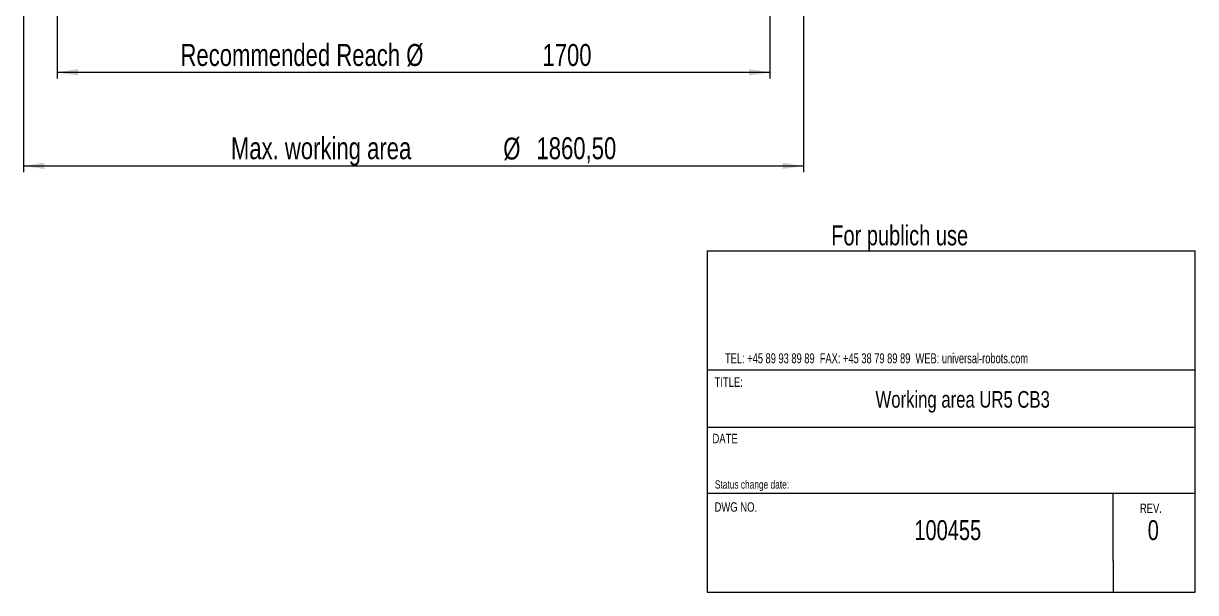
# Model space of a CAD drawing. Header units: millimetres. Extents: x 54 to 415, y 5 to 258.
# Drawn here: x 228.4 to 414.8, y 4.9 to 95.5 of the extents above; entities that cross this region are included whole.
import ezdxf

# ---------------------------------------------------------------- set-up
doc = ezdxf.new("R2010")
doc.units = ezdxf.units.MM
doc.styles.add('SLDTEXTSTYLE0', font='TXT', dxfattribs={"width": 0.75})
doc.styles.add('SLDTEXTSTYLE1', font='TXT', dxfattribs={"width": 0.695652})
doc.dimstyles.new('SLDDIMSTYLE0', dxfattribs={"dimtxt": 3.5, "dimasz": 3.302, "dimexe": 0, "dimexo": 0.0625, "dimgap": 0.875, "dimtad": 1, "dimlfac": 15, "dimrnd": 1e-09, "dimzin": 12, "dimdsep": 46, "dimtxsty": 'SLDTEXTSTYLE0', "dimsah": 1, "dimcen": 0.09, "dimadec": 0, "dimazin": 3, "dimtfac": 1, "dimtofl": 0, "dimtmove": 0, "dimatfit": 3, "dimfxl": 1, "dimfrac": 2, "dimtolj": 1, "dimtzin": 12, "dimarcsym": 0})

# ---------------------------------------------------------------- blocks, each defined once
blk = doc.blocks.new('_D')
at = {"color": 7, "linetype": 'Continuous', "lineweight": 0}
for p, q in [((233.73, 171.81), (233.73, 86.72)), ((347.06, 171.81), (347.06, 86.72)), ((233.73, 87.72), (347.06, 87.72))]:
    blk.add_line(p, q, dxfattribs=at)
for points in [[(233.73, 87.72), (237.03, 87.21), (237.03, 88.23)], [(347.06, 87.72), (343.76, 88.23), (343.76, 87.21)]]:
    blk.add_solid(points, dxfattribs=at)
at = {"color": 7, "linetype": 'Continuous', "lineweight": 0, "char_height": 3.5, "attachment_point": 1, "style": 'SLDTEXTSTYLE0'}
for s, insert in [('Recommended Reach Ø', (253.35, 92.23)), ('1700', (310.91, 92.23))]:
    blk.add_mtext(s, dxfattribs=dict(at, insert=insert))
blk = doc.blocks.new('_D_3')
at = {"color": 7, "linetype": 'Continuous', "lineweight": 0}
for p, q in [((228.38, 171.81), (228.38, 71.82)), ((352.41, 171.81), (352.41, 71.82)), ((228.38, 72.82), (352.41, 72.82))]:
    blk.add_line(p, q, dxfattribs=at)
for points in [[(228.38, 72.82), (231.68, 72.32), (231.68, 73.33)], [(352.41, 72.82), (349.11, 73.33), (349.11, 72.32)]]:
    blk.add_solid(points, dxfattribs=at)
at = {"color": 7, "linetype": 'Continuous', "lineweight": 0, "char_height": 3.5, "attachment_point": 1, "style": 'SLDTEXTSTYLE0'}
for s, insert in [('Max. working area', (261.37, 77.39)), ('%%c', (304.68, 77.34)), ('1860,50', (309.96, 77.39))]:
    blk.add_mtext(s, dxfattribs=dict(at, insert=insert))

msp = doc.modelspace()

# ---------------------------------------------------------------- linework, layer by layer
at = {"color": 7, "linetype": 'Continuous', "lineweight": 0}
for p, q in [((337.09288, 59.28647), (414.71179, 59.28647)), ((337.09288, 59.28647), (337.09288, 5.00294)), ((414.71179, 5.00294), (414.71179, 59.28647)), ((414.77088, 40.29518), (337.09288, 40.29518)), ((337.09288, 31.23855), (414.71179, 31.23855)), ((337.09288, 20.75377), (414.77264, 20.73855)), ((401.67757, 10), (401.67757, 20.74111)), ((401.67757, 10), (401.67757, 4.92358)), ((337.09288, 5.00294), (414.71179, 5.00294))]:
    msp.add_line(p, q, dxfattribs=at)

# ---------------------------------------------------------------- texts
for s, insert, char_height, attachment_point, style in [('For publich use', (356.83741, 63.36265), 3.175, 1, 'SLDTEXTSTYLE0'), ('TEL: +45 89 93 89 89  FAX: +45 38 79 89 89  WEB: universal-robots.com', (339.94883, 43.00051), 1.5875, 1, 'SLDTEXTSTYLE1'), ('TITLE:', (338.27602, 39.16005), 1.5, 1, 'SLDTEXTSTYLE0'), ('Working area UR5 CB3', (377.74028, 36.99759), 2.6458333, 2, 'SLDTEXTSTYLE0'), ('DATE', (337.95047, 30.19173), 1.5, 1, 'SLDTEXTSTYLE0'), ('Status change date:', (338.3318, 22.79286), 1.3229167, 1, 'SLDTEXTSTYLE0'), ('DWG NO.', (338.27534, 19.29686), 1.5, 1, 'SLDTEXTSTYLE0'), ('REV.', (405.91252, 19.09309), 1.5, 1, 'SLDTEXTSTYLE0'), ('100455', (375.36739, 16.45069), 3.175, 2, 'SLDTEXTSTYLE0')]:
    msp.add_mtext(s, dxfattribs=dict(at, insert=insert, char_height=char_height, attachment_point=attachment_point, style=style))
at = {"color": 156, "linetype": 'Continuous', "lineweight": 0, "insert": (407.16119, 16.45069), "char_height": 3.175, "attachment_point": 1, "style": 'SLDTEXTSTYLE0'}
msp.add_mtext('0', dxfattribs=at)

# ---------------------------------------------------------------- dimensions: what is measured, and where the dimension line sits
at = {"color": 7, "linetype": 'Continuous', "lineweight": 0}
for base, p1, p2, text, picture, middle in [((352.4086, 72.82412), (228.37527, 172.81069), (352.4086, 172.81069), 'Max. working area %%c<>', '_D_3', (294.0683, 72.82412)), ((347.0586, 87.72137), (233.72527, 172.81069), (347.0586, 172.81069), 'Recommended Reach Ø<>', '_D', (287.29972, 87.72137))]:
    dim = msp.add_linear_dim(base=base, p1=p1, p2=p2, text=text, dimstyle='SLDDIMSTYLE0', dxfattribs=at)
    dim.commit()
    dim.dimension.update_dxf_attribs({"geometry": picture, "text_midpoint": middle, "dimtype": 160})

doc.saveas('drawing.dxf')
